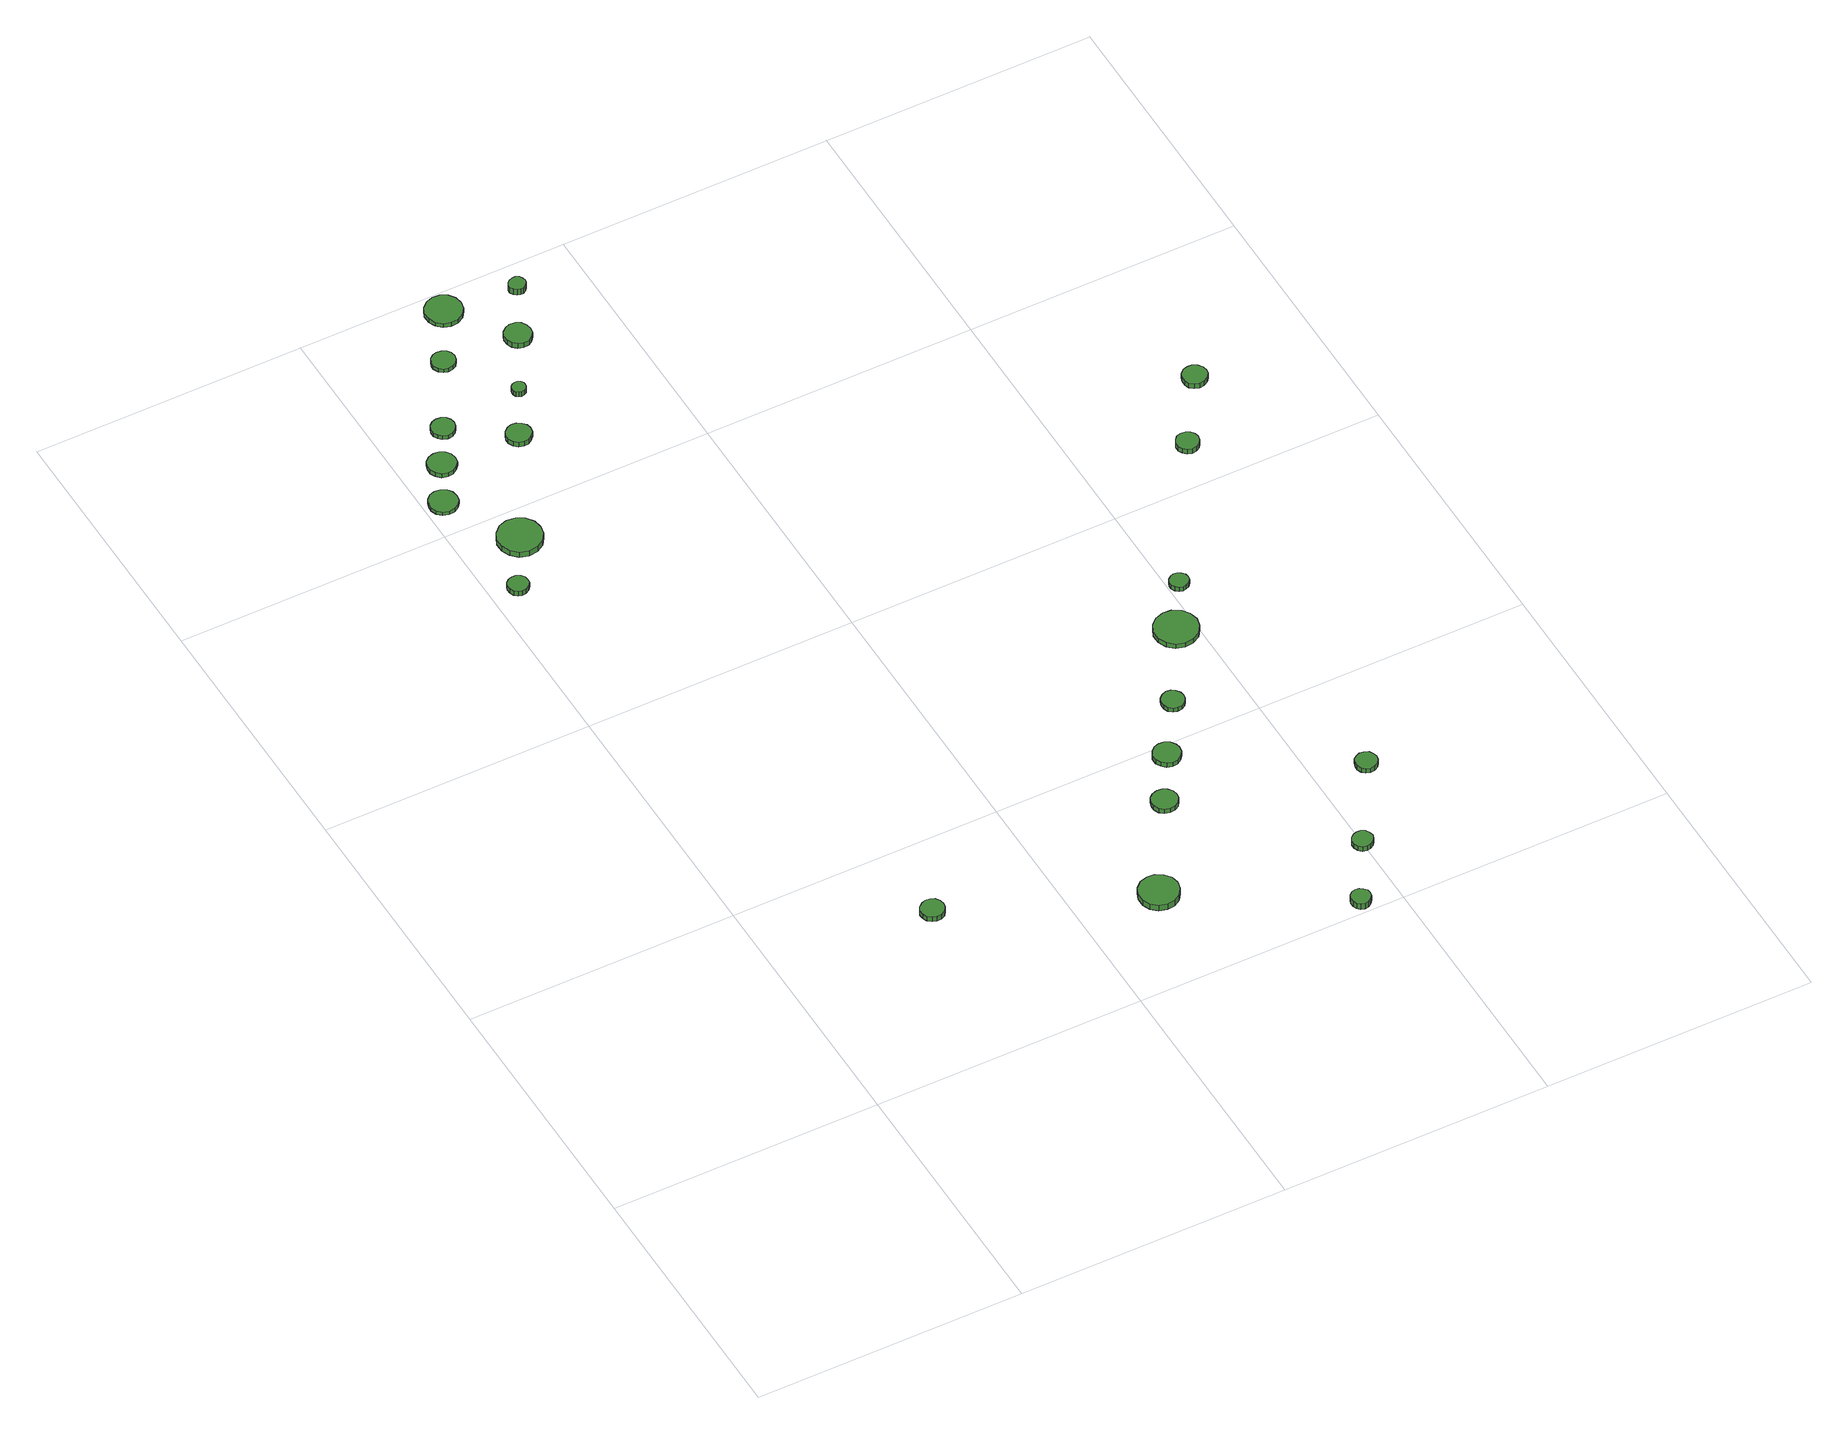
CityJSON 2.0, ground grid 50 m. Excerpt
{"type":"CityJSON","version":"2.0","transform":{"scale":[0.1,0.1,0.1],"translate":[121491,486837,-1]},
"CityObjects":{
"tree1":{"type":"SolitaryVegetationObject","attributes":{"function":"something"},"geometry":[{"type":"MultiSurface","lod":"1","boundaries":[[[0,1,2,3,4,5,6,7,8,9,10,11,12,13,14]],[[15,16,17,18,19,20,21,22,23,24,25,26,27,28,29]],[[0,29,28,1]],[[1,28,27,2]],[[2,27,26,3]],[[3,26,25,4]],[[4,25,24,5]],[[5,24,23,6]],[[6,23,22,7]],[[7,22,21,8]],[[8,21,20,9]],[[9,20,19,10]],[[10,19,18,11]],[[11,18,17,12]],[[12,17,16,13]],[[13,16,15,14]],[[14,15,29,0]]]}]},
"tree2":{"type":"SolitaryVegetationObject","attributes":{"function":"something"},"geometry":[{"type":"MultiSurface","lod":"1","boundaries":[[[30,31,32,33,34,35,36,37,38,39,40,41,42,43,44]],[[45,46,47,48,49,50,51,52,53,54,55,56,57,58,59]],[[30,59,58,31]],[[31,58,57,32]],[[32,57,56,33]],[[33,56,55,34]],[[34,55,54,35]],[[35,54,53,36]],[[36,53,52,37]],[[37,52,51,38]],[[38,51,50,39]],[[39,50,49,40]],[[40,49,48,41]],[[41,48,47,42]],[[42,47,46,43]],[[43,46,45,44]],[[44,45,59,30]]]}]},
"tree3":{"type":"SolitaryVegetationObject","attributes":{"function":"something"},"geometry":[{"type":"MultiSurface","lod":"1","boundaries":[[[60,61,62,63,64,65,66,67,68,69,70,71,72,73,74]],[[75,76,77,78,79,80,81,82,83,84,85,86,87,88,89]],[[60,89,88,61]],[[61,88,87,62]],[[62,87,86,63]],[[63,86,85,64]],[[64,85,84,65]],[[65,84,83,66]],[[66,83,82,67]],[[67,82,81,68]],[[68,81,80,69]],[[69,80,79,70]],[[70,79,78,71]],[[71,78,77,72]],[[72,77,76,73]],[[73,76,75,74]],[[74,75,89,60]]]}]},
"tree4":{"type":"SolitaryVegetationObject","attributes":{"function":"something"},"geometry":[{"type":"MultiSurface","lod":"1","boundaries":[[[90,91,92,93,94,95,96,97,98,99,100,101,102,103,104]],[[105,106,107,108,109,110,111,112,113,114,115,116,117,118,119]],[[90,119,118,91]],[[91,118,117,92]],[[92,117,116,93]],[[93,116,115,94]],[[94,115,114,95]],[[95,114,113,96]],[[96,113,112,97]],[[97,112,111,98]],[[98,111,110,99]],[[99,110,109,100]],[[100,109,108,101]],[[101,108,107,102]],[[102,107,106,103]],[[103,106,105,104]],[[104,105,119,90]]]}]},
"tree5":{"type":"SolitaryVegetationObject","attributes":{"function":"something"},"geometry":[{"type":"MultiSurface","lod":"1","boundaries":[[[120,121,122,123,124,125,126,127,128,129,130,131,132,133,134]],[[135,136,137,138,139,140,141,142,143,144,145,146,147,148,149]],[[120,149,148,121]],[[121,148,147,122]],[[122,147,146,123]],[[123,146,145,124]],[[124,145,144,125]],[[125,144,143,126]],[[126,143,142,127]],[[127,142,141,128]],[[128,141,140,129]],[[129,140,139,130]],[[130,139,138,131]],[[131,138,137,132]],[[132,137,136,133]],[[133,136,135,134]],[[134,135,149,120]]]}]},
"tree6":{"type":"SolitaryVegetationObject","attributes":{"function":"something"},"geometry":[{"type":"MultiSurface","lod":"1","boundaries":[[[150,151,152,153,154,155,156,157,158,159,160,161,162,163,164]],[[165,166,167,168,169,170,171,172,173,174,175,176,177,178,179]],[[150,179,178,151]],[[151,178,177,152]],[[152,177,176,153]],[[153,176,175,154]],[[154,175,174,155]],[[155,174,173,156]],[[156,173,172,157]],[[157,172,171,158]],[[158,171,170,159]],[[159,170,169,160]],[[160,169,168,161]],[[161,168,167,162]],[[162,167,166,163]],[[163,166,165,164]],[[164,165,179,150]]]}]},
"tree7":{"type":"SolitaryVegetationObject","attributes":{"function":"something"},"geometry":[{"type":"MultiSurface","lod":"1","boundaries":[[[180,181,182,183,184,185,186,187,188,189,190,191,192,193,194]],[[195,196,197,198,199,200,201,202,203,204,205,206,207,208,209]],[[180,209,208,181]],[[181,208,207,182]],[[182,207,206,183]],[[183,206,205,184]],[[184,205,204,185]],[[185,204,203,186]],[[186,203,202,187]],[[187,202,201,188]],[[188,201,200,189]],[[189,200,199,190]],[[190,199,198,191]],[[191,198,197,192]],[[192,197,196,193]],[[193,196,195,194]],[[194,195,209,180]]]}]},
"tree8":{"type":"SolitaryVegetationObject","attributes":{"function":"something"},"geometry":[{"type":"MultiSurface","lod":"1","boundaries":[[[210,211,212,213,214,215,216,217,218,219,220,221,222,223,224]],[[225,226,227,228,229,230,231,232,233,234,235,236,237,238,239]],[[210,239,238,211]],[[211,238,237,212]],[[212,237,236,213]],[[213,236,235,214]],[[214,235,234,215]],[[215,234,233,216]],[[216,233,232,217]],[[217,232,231,218]],[[218,231,230,219]],[[219,230,229,220]],[[220,229,228,221]],[[221,228,227,222]],[[222,227,226,223]],[[223,226,225,224]],[[224,225,239,210]]]}]},
"tree9":{"type":"SolitaryVegetationObject","attributes":{"function":"something"},"geometry":[{"type":"MultiSurface","lod":"1","boundaries":[[[240,241,242,243,244,245,246,247,248,249,250,251,252,253,254]],[[255,256,257,258,259,260,261,262,263,264,265,266,267,268,269]],[[240,269,268,241]],[[241,268,267,242]],[[242,267,266,243]],[[243,266,265,244]],[[244,265,264,245]],[[245,264,263,246]],[[246,263,262,247]],[[247,262,261,248]],[[248,261,260,249]],[[249,260,259,250]],[[250,259,258,251]],[[251,258,257,252]],[[252,257,256,253]],[[253,256,255,254]],[[254,255,269,240]]]}]},
"tree10":{"type":"SolitaryVegetationObject","attributes":{"function":"something"},"geometry":[{"type":"MultiSurface","lod":"1","boundaries":[[[270,271,272,273,274,275,276,277,278,279,280,281,282,283,284]],[[285,286,287,288,289,290,291,292,293,294,295,296,297,298,299]],[[270,299,298,271]],[[271,298,297,272]],[[272,297,296,273]],[[273,296,295,274]],[[274,295,294,275]],[[275,294,293,276]],[[276,293,292,277]],[[277,292,291,278]],[[278,291,290,279]],[[279,290,289,280]],[[280,289,288,281]],[[281,288,287,282]],[[282,287,286,283]],[[283,286,285,284]],[[284,285,299,270]]]}]},
"tree11":{"type":"SolitaryVegetationObject","attributes":{"function":"something"},"geometry":[{"type":"MultiSurface","lod":"1","boundaries":[[[300,301,302,303,304,305,306,307,308,309,310,311,312,313,314]],[[315,316,317,318,319,320,321,322,323,324,325,326,327,328,329]],[[300,329,328,301]],[[301,328,327,302]],[[302,327,326,303]],[[303,326,325,304]],[[304,325,324,305]],[[305,324,323,306]],[[306,323,322,307]],[[307,322,321,308]],[[308,321,320,309]],[[309,320,319,310]],[[310,319,318,311]],[[311,318,317,312]],[[312,317,316,313]],[[313,316,315,314]],[[314,315,329,300]]]}]},
"tree12":{"type":"SolitaryVegetationObject","attributes":{"function":"something"},"geometry":[{"type":"MultiSurface","lod":"1","boundaries":[[[330,331,332,333,334,335,336,337,338,339,340,341,342,343,344]],[[345,346,347,348,349,350,351,352,353,354,355,356,357,358,359]],[[330,359,358,331]],[[331,358,357,332]],[[332,357,356,333]],[[333,356,355,334]],[[334,355,354,335]],[[335,354,353,336]],[[336,353,352,337]],[[337,352,351,338]],[[338,351,350,339]],[[339,350,349,340]],[[340,349,348,341]],[[341,348,347,342]],[[342,347,346,343]],[[343,346,345,344]],[[344,345,359,330]]]}]},
"tree13":{"type":"SolitaryVegetationObject","attributes":{"function":"something"},"geometry":[{"type":"MultiSurface","lod":"1","boundaries":[[[360,361,362,363,364,365,366,367,368,369,370,371,372,373,374]],[[375,376,377,378,379,380,381,382,383,384,385,386,387,388,389]],[[360,389,388,361]],[[361,388,387,362]],[[362,387,386,363]],[[363,386,385,364]],[[364,385,384,365]],[[365,384,383,366]],[[366,383,382,367]],[[367,382,381,368]],[[368,381,380,369]],[[369,380,379,370]],[[370,379,378,371]],[[371,378,377,372]],[[372,377,376,373]],[[373,376,375,374]],[[374,375,389,360]]]}]},
"tree14":{"type":"SolitaryVegetationObject","attributes":{"function":"something"},"geometry":[{"type":"MultiSurface","lod":"1","boundaries":[[[390,391,392,393,394,395,396,397,398,399,400,401,402,403,404]],[[405,406,407,408,409,410,411,412,413,414,415,416,417,418,419]],[[390,419,418,391]],[[391,418,417,392]],[[392,417,416,393]],[[393,416,415,394]],[[394,415,414,395]],[[395,414,413,396]],[[396,413,412,397]],[[397,412,411,398]],[[398,411,410,399]],[[399,410,409,400]],[[400,409,408,401]],[[401,408,407,402]],[[402,407,406,403]],[[403,406,405,404]],[[404,405,419,390]]]}]},
"tree15":{"type":"SolitaryVegetationObject","attributes":{"function":"something"},"geometry":[{"type":"MultiSurface","lod":"1","boundaries":[[[420,421,422,423,424,425,426,427,428,429,430,431,432,433,434]],[[435,436,437,438,439,440,441,442,443,444,445,446,447,448,449]],[[420,449,448,421]],[[421,448,447,422]],[[422,447,446,423]],[[423,446,445,424]],[[424,445,444,425]],[[425,444,443,426]],[[426,443,442,427]],[[427,442,441,428]],[[428,441,440,429]],[[429,440,439,430]],[[430,439,438,431]],[[431,438,437,432]],[[432,437,436,433]],[[433,436,435,434]],[[434,435,449,420]]]}]},
"tree16":{"type":"SolitaryVegetationObject","attributes":{"function":"something"},"geometry":[{"type":"MultiSurface","lod":"1","boundaries":[[[450,451,452,453,454,455,456,457,458,459,460,461,462,463,464]],[[465,466,467,468,469,470,471,472,473,474,475,476,477,478,479]],[[450,479,478,451]],[[451,478,477,452]],[[452,477,476,453]],[[453,476,475,454]],[[454,475,474,455]],[[455,474,473,456]],[[456,473,472,457]],[[457,472,471,458]],[[458,471,470,459]],[[459,470,469,460]],[[460,469,468,461]],[[461,468,467,462]],[[462,467,466,463]],[[463,466,465,464]],[[464,465,479,450]]]}]},
"tree17":{"type":"SolitaryVegetationObject","attributes":{"function":"something"},"geometry":[{"type":"MultiSurface","lod":"1","boundaries":[[[480,481,482,483,484,485,486,487,488,489,490,491,492,493,494]],[[495,496,497,498,499,500,501,502,503,504,505,506,507,508,509]],[[480,509,508,481]],[[481,508,507,482]],[[482,507,506,483]],[[483,506,505,484]],[[484,505,504,485]],[[485,504,503,486]],[[486,503,502,487]],[[487,502,501,488]],[[488,501,500,489]],[[489,500,499,490]],[[490,499,498,491]],[[491,498,497,492]],[[492,497,496,493]],[[493,496,495,494]],[[494,495,509,480]]]}]},
"tree18":{"type":"SolitaryVegetationObject","attributes":{"function":"something"},"geometry":[{"type":"MultiSurface","lod":"1","boundaries":[[[510,511,512,513,514,515,516,517,518,519,520,521,522,523,524]],[[525,526,527,528,529,530,531,532,533,534,535,536,537,538,539]],[[510,539,538,511]],[[511,538,537,512]],[[512,537,536,513]],[[513,536,535,514]],[[514,535,534,515]],[[515,534,533,516]],[[516,533,532,517]],[[517,532,531,518]],[[518,531,530,519]],[[519,530,529,520]],[[520,529,528,521]],[[521,528,527,522]],[[522,527,526,523]],[[523,526,525,524]],[[524,525,539,510]]]}]},
"tree19":{"type":"SolitaryVegetationObject","attributes":{"function":"something"},"geometry":[{"type":"MultiSurface","lod":"1","boundaries":[[[540,541,542,543,544,545,546,547,548,549,550,551,552,553,554]],[[555,556,557,558,559,560,561,562,563,564,565,566,567,568,569]],[[540,569,568,541]],[[541,568,567,542]],[[542,567,566,543]],[[543,566,565,544]],[[544,565,564,545]],[[545,564,563,546]],[[546,563,562,547]],[[547,562,561,548]],[[548,561,560,549]],[[549,560,559,550]],[[550,559,558,551]],[[551,558,557,552]],[[552,557,556,553]],[[553,556,555,554]],[[554,555,569,540]]]}]},
"tree20":{"type":"SolitaryVegetationObject","attributes":{"function":"something"},"geometry":[{"type":"MultiSurface","lod":"1","boundaries":[[[570,571,572,573,574,575,576,577,578,579,580,581,582,583,584]],[[585,586,587,588,589,590,591,592,593,594,595,596,597,598,599]],[[570,599,598,571]],[[571,598,597,572]],[[572,597,596,573]],[[573,596,595,574]],[[574,595,594,575]],[[575,594,593,576]],[[576,593,592,577]],[[577,592,591,578]],[[578,591,590,579]],[[579,590,589,580]],[[580,589,588,581]],[[581,588,587,582]],[[582,587,586,583]],[[583,586,585,584]],[[584,585,599,570]]]}]},
"tree21":{"type":"SolitaryVegetationObject","attributes":{"function":"something"},"geometry":[{"type":"MultiSurface","lod":"1","boundaries":[[[600,601,602,603,604,605,606,607,608,609,610,611,612,613,614]],[[615,616,617,618,619,620,621,622,623,624,625,626,627,628,629]],[[600,629,628,601]],[[601,628,627,602]],[[602,627,626,603]],[[603,626,625,604]],[[604,625,624,605]],[[605,624,623,606]],[[606,623,622,607]],[[607,622,621,608]],[[608,621,620,609]],[[609,620,619,610]],[[610,619,618,611]],[[611,618,617,612]],[[612,617,616,613]],[[613,616,615,614]],[[614,615,629,600]]]}]},
"tree22":{"type":"SolitaryVegetationObject","attributes":{"function":"something"},"geometry":[{"type":"MultiSurface","lod":"1","boundaries":[[[630,631,632,633,634,635,636,637,638,639,640,641,642,643,644]],[[645,646,647,648,649,650,651,652,653,654,655,656,657,658,659]],[[630,659,658,631]],[[631,658,657,632]],[[632,657,656,633]],[[633,656,655,634]],[[634,655,654,635]],[[635,654,653,636]],[[636,653,652,637]],[[637,652,651,638]],[[638,651,650,639]],[[639,650,649,640]],[[640,649,648,641]],[[641,648,647,642]],[[642,647,646,643]],[[643,646,645,644]],[[644,645,659,630]]]}]},
"tree23":{"type":"SolitaryVegetationObject","attributes":{"function":"something"},"geometry":[{"type":"MultiSurface","lod":"1","boundaries":[[[660,661,662,663,664,665,666,667,668,669,670,671,672,673,674]],[[675,676,677,678,679,680,681,682,683,684,685,686,687,688,689]],[[660,689,688,661]],[[661,688,687,662]],[[662,687,686,663]],[[663,686,685,664]],[[664,685,684,665]],[[665,684,683,666]],[[666,683,682,667]],[[667,682,681,668]],[[668,681,680,669]],[[669,680,679,670]],[[670,679,678,671]],[[671,678,677,672]],[[672,677,676,673]],[[673,676,675,674]],[[674,675,689,660]]]}]}
},
"vertices":[
[316,346,18],[314,354,18],[309,362,18],[301,366,18],[292,367,18],[284,364,18],[277,358,18],[273,350,18],[273,341,18],[277,333,18],[284,327,18],[292,324,18],[301,325,18],[309,329,18],[314,337,18],[314,337,7],[309,329,7],[301,325,7],[292,324,7],[284,327,7],[277,333,7],[273,341,7],[273,350,7],[277,358,7],[284,364,7],[292,367,7],[301,366,7],[309,362,7],[314,354,7],[316,346,7],
[70,1338,17],[69,1345,17],[64,1352,17],[57,1356,17],[49,1356,17],[42,1354,17],[36,1349,17],[33,1342,17],[33,1334,17],[36,1326,17],[42,1321,17],[49,1319,17],[57,1320,17],[64,1324,17],[69,1330,17],[69,1330,6],[64,1324,6],[57,1320,6],[49,1319,6],[42,1321,6],[36,1326,6],[33,1334,6],[33,1342,6],[36,1349,6],[42,1354,6],[49,1356,6],[57,1356,6],[64,1352,6],[69,1345,6],[70,1338,6],
[61,1568,14],[59,1579,14],[53,1587,14],[43,1593,14],[32,1594,14],[22,1591,14],[14,1583,14],[10,1573,14],[10,1563,14],[14,1553,14],[22,1545,14],[32,1542,14],[43,1543,14],[53,1549,14],[59,1557,14],[59,1557,6],[53,1549,6],[43,1543,6],[32,1542,6],[22,1545,6],[14,1553,6],[10,1563,6],[10,1573,6],[14,1583,6],[22,1591,6],[32,1594,6],[43,1593,6],[53,1587,6],[59,1579,6],[61,1568,6],
[147,1434,18],[144,1450,18],[134,1464,18],[120,1472,18],[103,1474,18],[87,1469,18],[75,1457,18],[68,1442,18],[68,1426,18],[75,1411,18],[87,1399,18],[103,1394,18],[120,1396,18],[134,1404,18],[144,1418,18],[144,1418,6],[134,1404,6],[120,1396,6],[103,1394,6],[87,1399,6],[75,1411,6],[68,1426,6],[68,1442,6],[75,1457,6],[87,1469,6],[103,1474,6],[120,1472,6],[134,1464,6],[144,1450,6],[147,1434,6],
[101,1646,15],[99,1656,15],[92,1665,15],[83,1670,15],[73,1671,15],[62,1668,15],[54,1661,15],[50,1651,15],[50,1640,15],[54,1631,15],[62,1623,15],[73,1620,15],[83,1621,15],[92,1627,15],[99,1635,15],[99,1635,6],[92,1627,6],[83,1621,6],[73,1620,6],[62,1623,6],[54,1631,6],[50,1640,6],[50,1651,6],[54,1661,6],[62,1668,6],[73,1671,6],[83,1670,6],[92,1665,6],[99,1656,6],[101,1646,6],
[139,1719,14],[137,1728,14],[132,1735,14],[124,1739,14],[115,1740,14],[106,1737,14],[100,1731,14],[96,1723,14],[96,1714,14],[100,1706,14],[106,1700,14],[115,1697,14],[124,1698,14],[132,1703,14],[137,1710,14],[137,1710,6],[132,1703,6],[124,1698,6],[115,1697,6],[106,1700,6],[100,1706,6],[96,1714,6],[96,1723,6],[100,1731,6],[106,1737,6],[115,1740,6],[124,1739,6],[132,1735,6],[137,1728,6],[139,1719,6],
[680,199,21],[677,213,21],[668,225,21],[655,233,21],[641,234,21],[626,230,21],[615,220,21],[609,206,21],[609,191,21],[615,177,21],[626,167,21],[641,163,21],[655,164,21],[668,172,21],[677,184,21],[677,184,8],[668,172,8],[655,164,8],[641,163,8],[626,167,8],[615,177,8],[609,191,8],[609,206,8],[615,220,8],[626,230,8],[641,234,8],[655,233,8],[668,225,8],[677,213,8],[680,199,8],
[243,1644,17],[241,1653,17],[235,1660,17],[227,1665,17],[218,1666,17],[209,1663,17],[202,1657,17],[198,1648,17],[198,1639,17],[202,1630,17],[209,1624,17],[218,1621,17],[227,1622,17],[235,1627,17],[241,1634,17],[241,1634,6],[235,1627,6],[227,1622,6],[218,1621,6],[209,1624,6],[202,1630,6],[198,1639,6],[198,1648,6],[202,1657,6],[209,1663,6],[218,1666,6],[227,1665,6],[235,1660,6],[241,1653,6],[243,1644,6],
[214,1854,14],[212,1863,14],[207,1870,14],[199,1874,14],[190,1875,14],[182,1873,14],[175,1867,14],[171,1858,14],[171,1850,14],[175,1841,14],[182,1835,14],[190,1833,14],[199,1834,14],[207,1838,14],[212,1845,14],[212,1845,6],[207,1838,6],[199,1834,6],[190,1833,6],[182,1835,6],[175,1841,6],[171,1850,6],[171,1858,6],[175,1867,6],[182,1873,6],[190,1875,6],[199,1874,6],[207,1870,6],[212,1863,6],[214,1854,6],
[284,1737,17],[283,1742,17],[280,1746,17],[275,1749,17],[270,1749,17],[265,1748,17],[261,1744,17],[259,1739,17],[259,1734,17],[261,1729,17],[265,1726,17],[270,1724,17],[275,1725,17],[280,1727,17],[283,1732,17],[283,1732,6],[280,1727,6],[275,1725,6],[270,1724,6],[265,1726,6],[261,1729,6],[259,1734,6],[259,1739,6],[261,1744,6],[265,1748,6],[270,1749,6],[275,1749,6],[280,1746,6],[283,1742,6],[284,1737,6],
[282,1956,15],[279,1970,15],[271,1981,15],[259,1988,15],[245,1989,15],[232,1985,15],[222,1976,15],[216,1963,15],[216,1949,15],[222,1936,15],[232,1927,15],[245,1923,15],[259,1924,15],[271,1931,15],[279,1942,15],[279,1942,6],[271,1931,6],[259,1924,6],[245,1923,6],[232,1927,6],[222,1936,6],[216,1949,6],[216,1963,6],[222,1976,6],[232,1985,6],[245,1989,6],[259,1988,6],[271,1981,6],[279,1970,6],[282,1956,6],
[779,381,17],[777,391,17],[771,399,17],[763,404,17],[753,405,17],[743,402,17],[736,396,17],[732,386,17],[732,377,17],[736,367,17],[743,361,17],[753,358,17],[763,359,17],[771,364,17],[777,372,17],[777,372,7],[771,364,7],[763,359,7],[753,358,7],[743,361,7],[736,367,7],[732,377,7],[732,386,7],[736,396,7],[743,402,7],[753,405,7],[763,404,7],[771,399,7],[777,391,7],[779,381,7],
[354,1846,17],[352,1856,17],[346,1865,17],[338,1870,17],[327,1871,17],[318,1868,17],[310,1861,17],[306,1852,17],[306,1841,17],[310,1832,17],[318,1825,17],[327,1822,17],[338,1823,17],[346,1828,17],[352,1836,17],[352,1836,6],[346,1828,6],[338,1823,6],[327,1822,6],[318,1825,6],[310,1832,6],[306,1841,6],[306,1852,6],[310,1861,6],[318,1868,6],[327,1871,6],[338,1870,6],[346,1865,6],[352,1856,6],[354,1846,6],
[949,22,23],[948,29,23],[943,35,23],[937,39,23],[929,40,23],[922,38,23],[917,33,23],[914,26,23],[914,18,23],[917,11,23],[922,6,23],[929,4,23],[937,5,23],[943,9,23],[948,15,23],[948,15,10],[943,9,10],[937,5,10],[929,4,10],[922,6,10],[917,11,10],[914,18,10],[914,26,10],[917,33,10],[922,38,10],[929,40,10],[937,39,10],[943,35,10],[948,29,10],[949,22,10],
[835,475,17],[833,484,17],[827,493,17],[818,498,17],[808,499,17],[798,496,17],[791,489,17],[786,480,17],[786,469,17],[791,460,17],[798,453,17],[808,450,17],[818,451,17],[827,456,17],[833,465,17],[833,465,7],[827,456,7],[818,451,7],[808,450,7],[798,453,7],[791,460,7],[786,469,7],[786,480,7],[791,489,7],[798,496,7],[808,499,7],[818,498,7],[827,493,7],[833,484,7],[835,475,7],
[398,1945,21],[396,1951,21],[393,1957,21],[387,1960,21],[381,1960,21],[375,1958,21],[370,1954,21],[367,1948,21],[367,1942,21],[370,1936,21],[375,1932,21],[381,1930,21],[387,1930,21],[393,1934,21],[396,1939,21],[396,1939,8],[393,1934,8],[387,1930,8],[381,1930,8],[375,1932,8],[370,1936,8],[367,1942,8],[367,1948,8],[370,1954,8],[375,1958,8],[381,1960,8],[387,1960,8],[393,1957,8],[396,1951,8],[398,1945,8],
[1019,142,18],[1017,149,18],[1013,156,18],[1006,160,18],[998,160,18],[991,158,18],[985,153,18],[982,146,18],[982,138,18],[985,131,18],[991,125,18],[998,123,18],[1006,124,18],[1013,128,18],[1017,134,18],[1017,134,7],[1013,128,7],[1006,124,7],[998,123,7],[991,125,7],[985,131,7],[982,138,7],[982,146,7],[985,153,7],[991,158,7],[998,160,7],[1006,160,7],[1013,156,7],[1017,149,7],[1019,142,7],
[900,579,16],[898,587,16],[893,594,16],[886,599,16],[877,600,16],[869,597,16],[862,591,16],[859,583,16],[859,574,16],[862,566,16],[869,560,16],[877,558,16],[886,559,16],[893,563,16],[898,570,16],[898,570,7],[893,563,7],[886,559,7],[877,558,7],[869,560,7],[862,566,7],[859,574,7],[859,583,7],[862,591,7],[869,597,7],[877,600,7],[886,599,7],[893,594,7],[898,587,7],[900,579,7],
[1004,723,16],[1000,739,16],[991,752,16],[976,761,16],[960,762,16],[944,757,16],[932,746,16],[925,731,16],[925,714,16],[932,699,16],[944,688,16],[960,683,16],[976,685,16],[991,693,16],[1000,707,16],[1000,707,6],[991,693,6],[976,685,6],[960,683,6],[944,688,6],[932,699,6],[925,714,6],[925,731,6],[932,746,6],[944,757,6],[960,762,6],[976,761,6],[991,752,6],[1000,739,6],[1004,723,6],
[1113,299,17],[1111,307,17],[1107,314,17],[1099,318,17],[1091,319,17],[1083,316,17],[1077,311,17],[1074,303,17],[1074,295,17],[1077,287,17],[1083,282,17],[1091,279,17],[1099,280,17],[1107,284,17],[1111,291,17],[1111,291,7],[1107,284,7],[1099,280,7],[1091,279,7],[1083,282,7],[1077,287,7],[1074,295,7],[1074,303,7],[1077,311,7],[1083,316,7],[1091,319,7],[1099,318,7],[1107,314,7],[1111,307,7],[1113,299,7],
[1038,816,16],[1037,823,16],[1032,828,16],[1026,832,16],[1019,833,16],[1013,831,16],[1007,826,16],[1004,819,16],[1004,812,16],[1007,806,16],[1013,801,16],[1019,799,16],[1026,800,16],[1032,803,16],[1037,809,16],[1037,809,6],[1032,803,6],[1026,800,6],[1019,799,6],[1013,801,6],[1007,806,6],[1004,812,6],[1004,819,6],[1007,826,6],[1013,831,6],[1019,833,6],[1026,832,6],[1032,828,6],[1037,823,6],[1038,816,6],
[1209,1092,17],[1207,1100,17],[1202,1107,17],[1195,1111,17],[1186,1112,17],[1178,1110,17],[1172,1104,17],[1168,1096,17],[1168,1087,17],[1172,1080,17],[1178,1074,17],[1186,1071,17],[1195,1072,17],[1202,1076,17],[1207,1083,17],[1207,1083,6],[1202,1076,6],[1195,1072,6],[1186,1071,6],[1178,1074,6],[1172,1080,6],[1168,1087,6],[1168,1096,6],[1172,1104,6],[1178,1110,6],[1186,1112,6],[1195,1111,6],[1202,1107,6],[1207,1100,6],[1209,1092,6],
[1295,1220,17],[1293,1229,17],[1287,1237,17],[1279,1242,17],[1270,1242,17],[1261,1240,17],[1254,1233,17],[1251,1225,17],[1251,1216,17],[1254,1207,17],[1261,1201,17],[1270,1198,17],[1279,1199,17],[1287,1204,17],[1293,1211,17],[1293,1211,6],[1287,1204,6],[1279,1199,6],[1270,1198,6],[1261,1201,6],[1254,1207,6],[1251,1216,6],[1251,1225,6],[1254,1233,6],[1261,1240,6],[1270,1242,6],[1279,1242,6],[1287,1237,6],[1293,1229,6],[1295,1220,6]
]}
